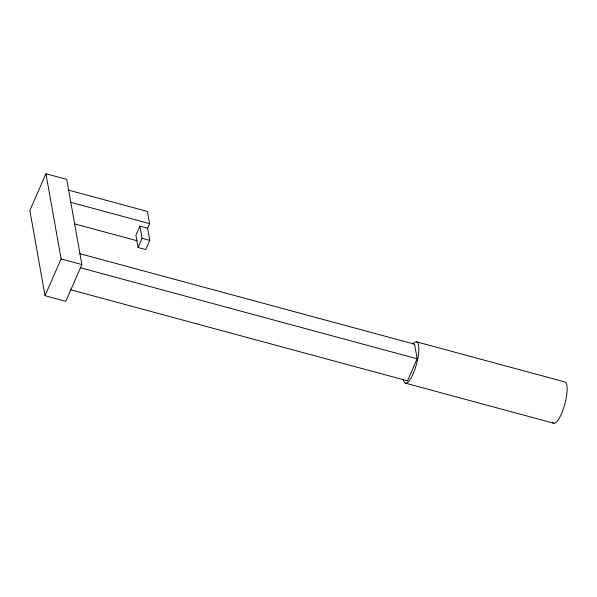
<?xml version="1.0" encoding="UTF-8"?>
<svg xmlns="http://www.w3.org/2000/svg" width="597" height="597" viewBox="0 0 597 597"><rect width="100%" height="100%" fill="white"/><g stroke="black" fill="none" stroke-linecap="round" stroke-linejoin="round"><path stroke-width="0.9" d="M45.939 173.742L29.85 210.472L45.029 295.679L65.797 301.298L81.886 264.568L66.707 179.361L45.939 173.742L61.118 258.956L45.029 295.679M147.578 228.211L139.922 226.144L135.9 235.322L138.064 247.494L145.728 249.568L149.75 240.39L147.578 228.211L149.586 223.621L147.422 211.45L68.036 189.988M138.064 247.494L142.086 238.315L139.922 226.144M79.7 253.65L414.564 344.178L417.161 358.797L407.505 380.834L70.849 289.821M71.095 202.405L149.586 223.621M142.086 238.315L149.75 240.39M74.647 223.897L137.086 240.778M416.564 341.85L564.852 381.946A21.38 5.686 -74.9 0 1 564.098 406.564A21.38 5.686 -74.9 0 1 552.553 422.221M61.118 258.956L81.886 264.568M80.505 267.777L417.161 358.797M405.512 383.162L553.8 423.258M413.049 343.984A21.38 5.686 -74.9 0 1 416.579 363.789A21.38 5.686 -74.9 0 1 403.475 379.759"/></g></svg>
